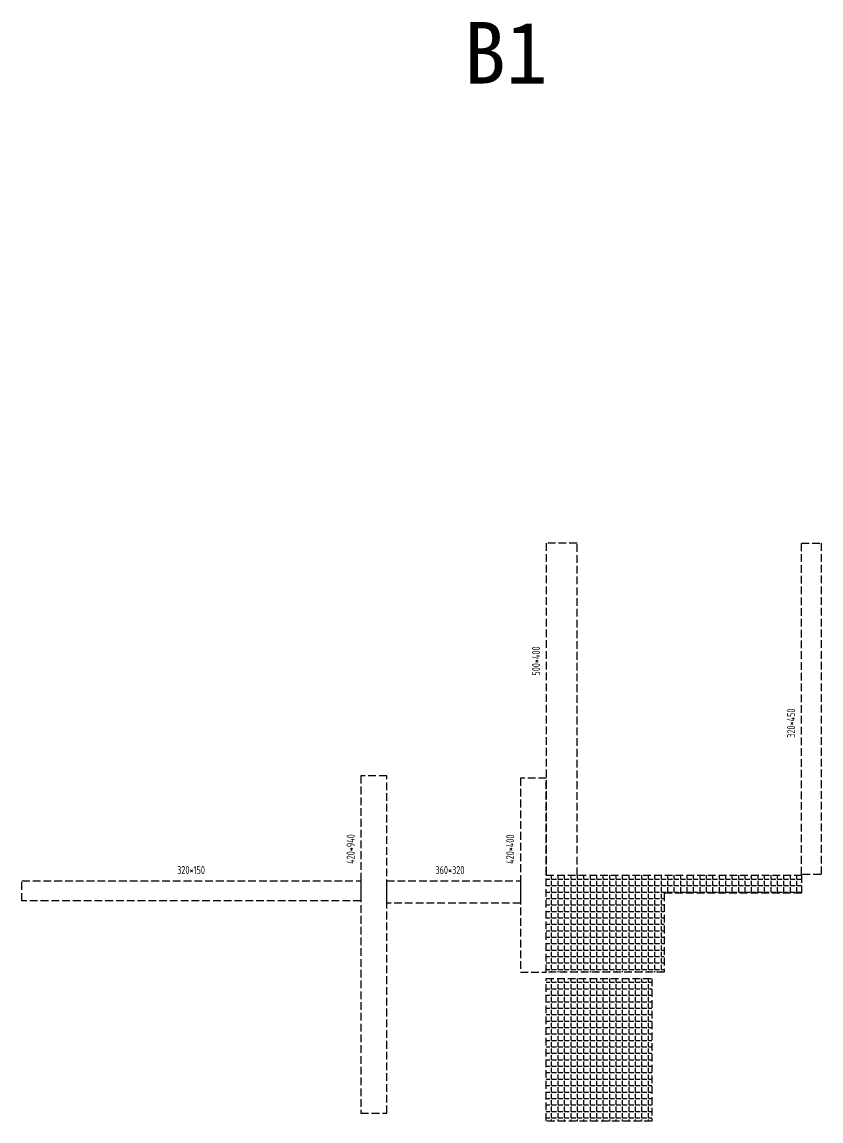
# Model space of a CAD drawing. Header units: millimetres. Extents: x -108767 to 78913, y -380878 to 1470.
# Drawn here: x -16825 to -3850, y -220606 to -202757 of the extents above; entities that cross this region are included whole.
import ezdxf

# ---------------------------------------------------------------- set-up
doc = ezdxf.new("R2010")
doc.units = ezdxf.units.MM
doc.header["$LTSCALE"] = 10
doc.linetypes.add('DASH', pattern=[0.35, 0.25, -0.1])
doc.layers.add('3-New Window', color=4, linetype='Continuous')
doc.layers.add('NW-01梁', color=4, linetype='Continuous')
doc.styles.get("Standard").update_dxf_attribs({"font": ''})
doc.styles.add('TSSD_REIN', font='tssdeng.shx', dxfattribs={"width": 0.7, "bigfont": 'hztxt.shx'})
doc.styles.get('Standard').set_extended_font_data('SimSun')
pattern_1 = [(0, (-2461.36, 151711.84), (0, 104.775), [76.2, -28.575]), (90, (-2461.36, 151711.84), (-104.775, 6e-15), [76.2, -28.575])]

# ---------------------------------------------------------------- blocks, each defined once
blk = doc.blocks.new('A$C515464ec')
at = {"layer": 'NW-01梁'}
h = blk.add_hatch(dxfattribs=at)
h.set_pattern_fill('ANGLE', color=250, scale=15)
h.set_pattern_definition(pattern_1)
h.paths.add_polyline_path([(-4547, 2096), (-404, 2096), (-404, 1802), (-2634, 1802), (-2634, 519), (-4547, 519)])
h = blk.add_hatch(dxfattribs=at)
h.set_pattern_fill('ANGLE', color=250, scale=15)
h.set_pattern_definition(pattern_1)
h.paths.add_polyline_path([(-4547, 419), (-2830, 419), (-2830, -1896), (-4547, -1896)])
at = {"layer": 'NW-01梁', "linetype": 'DASH', "ltscale": 50}
for points in [[(-4047, 7487), (-4547, 7487), (-4547, 2096), (-4047, 2096)], [(-404, 7487), (-85, 7487), (-85, 2108), (-404, 2108)], [(-7137, 3709), (-7557, 3709), (-7557, -1771), (-7137, -1771)], [(-4547, 3673), (-4967, 3673), (-4967, 519), (-4547, 519)], [(-13060, 2002), (-7557, 2002), (-7557, 1682), (-13060, 1682)], [(-7137, 2002), (-4967, 2002), (-4967, 1642), (-7137, 1642)], [(-4547, 2096), (-404, 2096), (-404, 1802), (-2634, 1802), (-2634, 519), (-4547, 519)], [(-4547, 419), (-2830, 419), (-2830, -1896), (-4547, -1896)]]:
    blk.add_lwpolyline(points, close=True, dxfattribs=at)
at = {"layer": 'NW-01梁', "color": 251, "style": 'TSSD_REIN', "width": 0.7}
for s, p in [('500*400', (-4648, 5337)), ('320*450', (-505, 4327)), ('420*940', (-7658, 2280)), ('420*400', (-5068, 2280))]:
    blk.add_text(s, height=130, rotation=90, dxfattribs=at).set_placement(p)
for s, p in [('320*150', (-10541, 2115)), ('360*320', (-6347, 2115))]:
    blk.add_text(s, height=130, dxfattribs=at).set_placement(p)

msp = doc.modelspace()

# ---------------------------------------------------------------- block references
at = {"layer": 'NW-01梁', "linetype": 'DASH'}
msp.add_blockref('A$C515464ec', (-3764.7, -218709.8), dxfattribs=at)

# ---------------------------------------------------------------- texts
at = {"layer": '3-New Window', "color": 30, "insert": (-9649.2, -202757.2), "char_height": 1000, "attachment_point": 1}
msp.add_mtext_dynamic_manual_height_columns('{\\C0;B1}', width=6623.175, gutter_width=12.5, heights=[0], dxfattribs=at)

doc.saveas('drawing.dxf')
